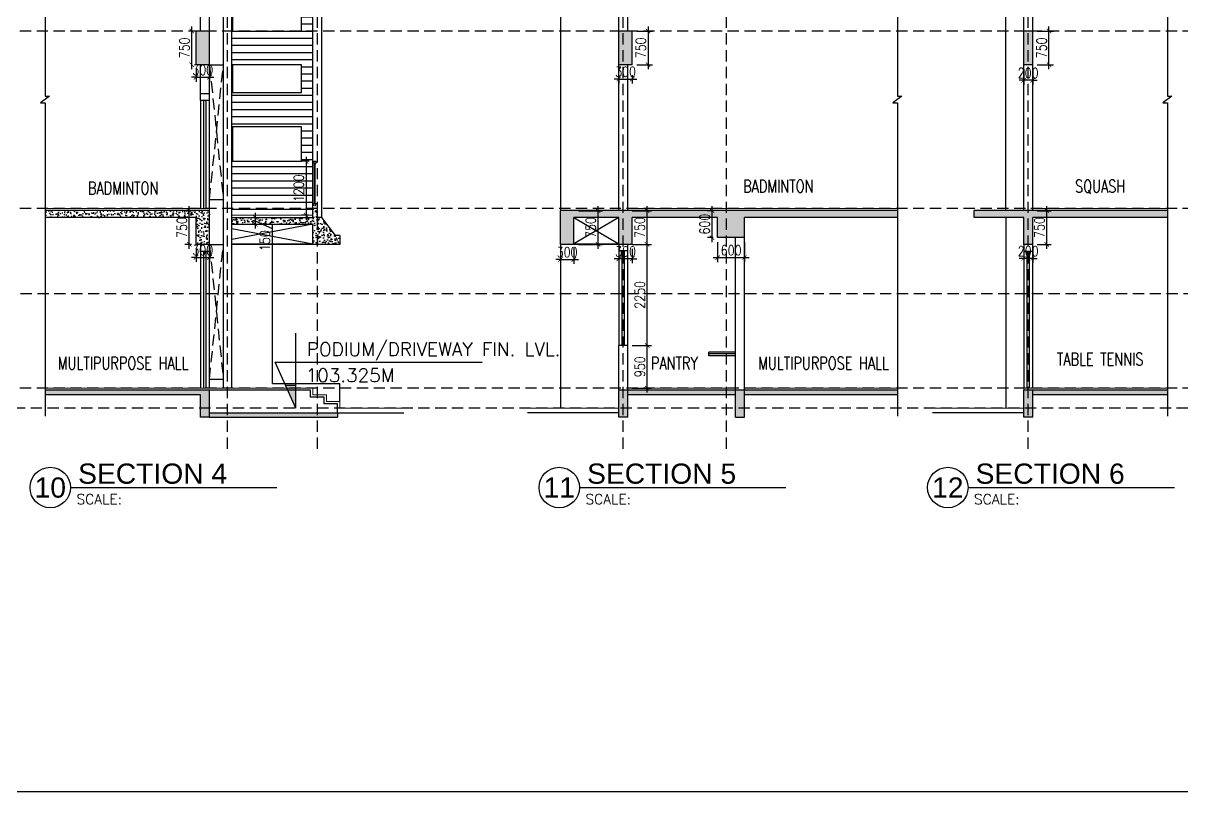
# Model space of a CAD drawing. Extents: x -32840 to 422982, y 280745 to 888746.
# Drawn here: x 38571 to 64353, y 446301 to 463417 of the extents above; entities that cross this region are included whole.
import ezdxf
from ezdxf import colors
from ezdxf.entities.mleader import LeaderData, LeaderLine
from ezdxf.enums import TextEntityAlignment as Align
from ezdxf.math import Vec2, Vec3

# ---------------------------------------------------------------- set-up
doc = ezdxf.new("R2010")
doc.units = 0
doc.header["$LTSCALE"] = 1000
doc.header["$PDMODE"] = 3
doc.linetypes.add('CONTINOUS', pattern=[0])
doc.linetypes.add('HIDDEN', pattern=[0.375, 0.25, -0.125])
doc.layers.get('Defpoints').update_dxf_attribs({"linetype": 'HIDDEN'})
for name, color, linetype in [('a-dim', 3, 'Continuous'), ('A-duct', 1, 'Continuous'), ('A-Elev 01', 7, 'Continuous'), ('A-Elev 02', 6, 'Continuous'), ('A-HAT', 8, 'Continuous'), ('A-LVL', 31, 'HIDDEN'), ('A-Rail', 1, 'Continuous'), ('A-RD', 6, 'Continuous'), ('A-Tag LVl', 2, 'Continuous'), ('A-TXT', 6, 'Continuous'), ('A-WALL', 7, 'CONTINOUS'), ('a-win', 1, 'Continuous'), ('I-False Ceiling', 7, 'Continuous')]:
    doc.layers.add(name, color=color, linetype=linetype)
doc.layers.add('A-FLOR', color=2, linetype='Continuous', lineweight=18)
doc.styles.add('Arial', font='arial.ttf')
doc.styles.add('ROMANS', font='romans.shx', dxfattribs={"width": 0.8})
doc.dimstyles.new('dim-1', dxfattribs={"dimscale": 100, "dimtxt": 2.25, "dimasz": 1, "dimexe": 1, "dimexo": 1, "dimgap": 0.5, "dimtad": 1, "dimdec": 0, "dimzin": 3, "dimdsep": 46, "dimtxsty": 'ROMANS', "dimblk": 'ARCHTICK', "dimcen": 0.0625, "dimdle": 1, "dimclrd": 256, "dimclre": 256, "dimclrt": 6, "dimadec": 0, "dimazin": 0, "dimtfac": 1, "dimtdec": 0, "dimtix": 1, "dimtmove": 1, "dimatfit": 3, "dimfxl": 1, "dimfrac": 2, "dimtolj": 1, "dimtzin": 3, "dimarcsym": 0})

# ---------------------------------------------------------------- blocks, each defined once
blk = doc.blocks.new('TAG-LABEL')
at = {"linetype": 'Continuous'}
blk.add_line((-65.32, 0), (-24.49, 0), dxfattribs=at)
blk.add_circle((-69.32, 0), 4, dxfattribs=at)
at = {"color": 6, "style": 'ROMANS'}
blk.add_text('SCALE:', height=2, dxfattribs=at).set_placement((-64.13, -3.31))
at = {"color": 6}
for tag, p, height, style in [('LABELNAME', (-63.82, 0.75), 4, 'Arial'), ('SCALE', (-52.05, -3.31), 2, 'ROMANS'), ('DES.LINE.01', (-63.94, -6.44), 2, 'ROMANS'), ('DES.LINE.02', (-63.94, -9.56), 2, 'ROMANS')]:
    blk.add_attdef(tag, p, '', height=height, dxfattribs=dict(at, style=style))
at = {"color": 6, "style": 'Arial'}
blk.add_attdef('88', text='', height=4, dxfattribs=at).set_placement((-69.32, 0), align=Align.MIDDLE_CENTER)
blk = doc.blocks.new('RD')
at = {"style": 'ROMANS', "width": 0.75}
for tag, p in [('RT', (10.24, 14.08)), ('SZ', (10.24, 2.74))]:
    blk.add_attdef(tag, text='', height=9, dxfattribs=at).set_placement(p, align=Align.CENTER)
blk = doc.blocks.new('_ArchTick')
at = {"color": 0, "linetype": 'ByBlock', "const_width": 0.15}
blk.add_lwpolyline([(-0.5, -0.5), (0.5, 0.5)], dxfattribs=at)
blk = doc.blocks.new('*D1919')
at = {"layer": 'a-dim', "lineweight": -2, "transparency": 16777216}
for p, q in [((52125, 456242), (52555, 456242)), ((52455, 455192), (52455, 456342)), ((52125, 455292), (52555, 455292))]:
    blk.add_line(p, q, dxfattribs=at)
at = {"layer": 'Defpoints', "color": 0, "transparency": 16777216}
for p in [(52025, 456242), (52455, 456242), (52025, 455292)]:
    blk.add_point(p, dxfattribs=at)
at = {"layer": 'a-dim', "lineweight": -2, "transparency": 16777216, "xscale": 100, "yscale": 100, "zscale": 100}
for p, rotation in [((52455, 456242), 90), ((52455, 455292), 270)]:
    blk.add_blockref('_ArchTick', p, dxfattribs=dict(at, rotation=rotation))
at = {"layer": 'a-dim', "color": 6, "transparency": 16777216, "insert": (52293, 455767), "char_height": 225, "attachment_point": 5, "rotation": 90, "style": 'ROMANS'}
blk.add_mtext('\\A1;950', dxfattribs=at)
blk = doc.blocks.new('*D1920')
at = {"layer": 'a-dim', "lineweight": -2, "transparency": 16777216}
for p, q in [((52125, 458492), (52555, 458492)), ((52455, 456142), (52455, 458592)), ((52125, 456242), (52555, 456242))]:
    blk.add_line(p, q, dxfattribs=at)
at = {"layer": 'Defpoints', "color": 0, "transparency": 16777216}
for p in [(52025, 458492), (52455, 458492), (52025, 456242)]:
    blk.add_point(p, dxfattribs=at)
at = {"layer": 'a-dim', "lineweight": -2, "transparency": 16777216, "xscale": 100, "yscale": 100, "zscale": 100}
for p, rotation in [((52455, 458492), 90), ((52455, 456242), 270)]:
    blk.add_blockref('_ArchTick', p, dxfattribs=dict(at, rotation=rotation))
at = {"layer": 'a-dim', "color": 6, "transparency": 16777216, "insert": (52293, 457367), "char_height": 225, "attachment_point": 5, "rotation": 90, "style": 'ROMANS'}
blk.add_mtext('\\A1;2250', dxfattribs=at)
blk = doc.blocks.new('*D1921')
at = {"layer": 'a-dim', "lineweight": -2, "transparency": 16777216}
for p, q in [((43734, 459192), (43734, 458842)), ((43608, 459092), (43834, 459092)), ((43608, 458942), (43834, 458942)), ((43734, 459017), (44110, 458842)), ((44110, 458842), (44110, 458305))]:
    blk.add_line(p, q, dxfattribs=at)
at = {"layer": 'Defpoints', "color": 0, "transparency": 16777216}
for p in [(43508, 459092), (43508, 458942), (43734, 458942)]:
    blk.add_point(p, dxfattribs=at)
at = {"layer": 'a-dim', "lineweight": -2, "transparency": 16777216, "xscale": 100, "yscale": 100, "zscale": 100}
for p, rotation in [((43734, 459092), 90), ((43734, 458942), 270)]:
    blk.add_blockref('_ArchTick', p, dxfattribs=dict(at, rotation=rotation))
at = {"layer": 'a-dim', "color": 6, "transparency": 16777216, "insert": (43948, 458574), "char_height": 225, "attachment_point": 5, "rotation": 90, "style": 'ROMANS'}
blk.add_mtext('\\A1;150', dxfattribs=at)
blk = doc.blocks.new('*D1922')
at = {"layer": 'a-dim', "lineweight": -2, "transparency": 16777216}
for p, q in [((44936, 460342), (44766, 460342)), ((44866, 460442), (44866, 459042)), ((44917, 459142), (44766, 459142))]:
    blk.add_line(p, q, dxfattribs=at)
at = {"layer": 'Defpoints', "color": 0, "transparency": 16777216}
for p in [(45036, 460342), (44866, 459142), (45017, 459142)]:
    blk.add_point(p, dxfattribs=at)
at = {"layer": 'a-dim', "lineweight": -2, "transparency": 16777216, "xscale": 100, "yscale": 100, "zscale": 100}
for p, rotation in [((44866, 460342), 90), ((44866, 459142), 270)]:
    blk.add_blockref('_ArchTick', p, dxfattribs=dict(at, rotation=rotation))
at = {"layer": 'a-dim', "color": 6, "transparency": 16777216, "insert": (44703, 459742), "char_height": 225, "attachment_point": 5, "rotation": 90, "style": 'ROMANS'}
blk.add_mtext('\\A1;1200', dxfattribs=at)
blk = doc.blocks.new('TAG-LVL-SEC')
blk.add_hatch(color=256).paths.add_polyline_path([(0, 3.42), (-1.53, 3.42), (0, 0)])
for p, q in [((0, 0), (0, 11.17)), ((0, 0), (-3.06, 6.83)), ((-3.06, 6.83), (27.63, 6.83)), ((-1.53, 3.42), (0, 3.42))]:
    blk.add_line(p, q)
at = {"color": 6, "style": 'ROMANS'}
for tag, p in [('LEVEL', (1.61, 7.76)), ('LEVELTAG', (1.44, 3.9))]:
    blk.add_attdef(tag, p, '', height=2, dxfattribs=at)
blk = doc.blocks.new('*D1828')
at = {"layer": 'a-dim', "lineweight": -2, "transparency": 16777216}
for p, q in [((42417, 458200), (42317, 458200)), ((42417, 458392), (42417, 458100)), ((42417, 458200), (42717, 458200)), ((42717, 458392), (42717, 458100)), ((42717, 458200), (42817, 458200))]:
    blk.add_line(p, q, dxfattribs=at)
at = {"layer": 'Defpoints', "color": 0, "transparency": 16777216}
for p in [(42417, 458492), (42717, 458492), (42717, 458200)]:
    blk.add_point(p, dxfattribs=at)
at = {"layer": 'a-dim', "lineweight": -2, "transparency": 16777216, "xscale": 100, "yscale": 100, "zscale": 100}
blk.add_blockref('_ArchTick', (42417, 458200), dxfattribs=at)
at = {"layer": 'a-dim', "lineweight": -2, "transparency": 16777216, "xscale": 100, "yscale": 100, "zscale": 100, "rotation": 180}
blk.add_blockref('_ArchTick', (42717, 458200), dxfattribs=at)
at = {"layer": 'a-dim', "color": 6, "transparency": 16777216, "insert": (42567, 458362), "char_height": 225, "attachment_point": 5, "style": 'ROMANS'}
blk.add_mtext('\\A1;300', dxfattribs=at)
blk = doc.blocks.new('*D1829')
at = {"layer": 'a-dim', "lineweight": -2, "transparency": 16777216}
for p, q in [((42417, 459242), (42167, 459242)), ((42267, 458392), (42267, 459342)), ((42317, 458492), (42167, 458492))]:
    blk.add_line(p, q, dxfattribs=at)
at = {"layer": 'Defpoints', "color": 0, "transparency": 16777216}
for p in [(42267, 459242), (42517, 459242), (42417, 458492)]:
    blk.add_point(p, dxfattribs=at)
at = {"layer": 'a-dim', "lineweight": -2, "transparency": 16777216, "xscale": 100, "yscale": 100, "zscale": 100}
for p, rotation in [((42267, 459242), 90), ((42267, 458492), 270)]:
    blk.add_blockref('_ArchTick', p, dxfattribs=dict(at, rotation=rotation))
at = {"layer": 'a-dim', "color": 6, "transparency": 16777216, "insert": (42104, 458867), "char_height": 225, "attachment_point": 5, "rotation": 90, "style": 'ROMANS'}
blk.add_mtext('\\A1;750', dxfattribs=at)
blk = doc.blocks.new('*D1832')
at = {"layer": 'a-dim', "lineweight": -2, "transparency": 16777216}
for p, q in [((42323, 462392), (42323, 463342)), ((42417, 463242), (42423, 463242)), ((42417, 462492), (42423, 462492))]:
    blk.add_line(p, q, dxfattribs=at)
at = {"layer": 'Defpoints', "color": 0, "transparency": 16777216}
for p in [(42317, 463242), (42323, 463242), (42317, 462492)]:
    blk.add_point(p, dxfattribs=at)
at = {"layer": 'a-dim', "lineweight": -2, "transparency": 16777216, "xscale": 100, "yscale": 100, "zscale": 100}
for p, rotation in [((42323, 463242), 90), ((42323, 462492), 270)]:
    blk.add_blockref('_ArchTick', p, dxfattribs=dict(at, rotation=rotation))
at = {"layer": 'a-dim', "color": 6, "transparency": 16777216, "insert": (42161, 462867), "char_height": 225, "attachment_point": 5, "rotation": 90, "style": 'ROMANS'}
blk.add_mtext('\\A1;750', dxfattribs=at)
blk = doc.blocks.new('*D1833')
at = {"layer": 'a-dim', "lineweight": -2, "transparency": 16777216}
for p, q in [((42417, 462392), (42417, 462112)), ((42717, 462392), (42717, 462112)), ((42417, 462212), (42317, 462212)), ((42417, 462212), (42717, 462212)), ((42717, 462212), (42817, 462212))]:
    blk.add_line(p, q, dxfattribs=at)
at = {"layer": 'Defpoints', "color": 0, "transparency": 16777216}
for p in [(42417, 462492), (42717, 462492), (42717, 462212)]:
    blk.add_point(p, dxfattribs=at)
at = {"layer": 'a-dim', "lineweight": -2, "transparency": 16777216, "xscale": 100, "yscale": 100, "zscale": 100}
blk.add_blockref('_ArchTick', (42417, 462212), dxfattribs=at)
at = {"layer": 'a-dim', "lineweight": -2, "transparency": 16777216, "xscale": 100, "yscale": 100, "zscale": 100, "rotation": 180}
blk.add_blockref('_ArchTick', (42717, 462212), dxfattribs=at)
at = {"layer": 'a-dim', "color": 6, "transparency": 16777216, "insert": (42567, 462375), "char_height": 225, "attachment_point": 5, "style": 'ROMANS'}
blk.add_mtext('\\A1;300', dxfattribs=at)
blk = doc.blocks.new('*D1836')
at = {"layer": 'a-dim', "lineweight": -2, "transparency": 16777216}
for p, q in [((52125, 459242), (52555, 459242)), ((52455, 458392), (52455, 459342)), ((52225, 458492), (52555, 458492))]:
    blk.add_line(p, q, dxfattribs=at)
at = {"layer": 'Defpoints', "color": 0, "transparency": 16777216}
for p in [(52025, 459242), (52455, 459242), (52125, 458492)]:
    blk.add_point(p, dxfattribs=at)
at = {"layer": 'a-dim', "lineweight": -2, "transparency": 16777216, "xscale": 100, "yscale": 100, "zscale": 100}
for p, rotation in [((52455, 459242), 90), ((52455, 458492), 270)]:
    blk.add_blockref('_ArchTick', p, dxfattribs=dict(at, rotation=rotation))
at = {"layer": 'a-dim', "color": 6, "transparency": 16777216, "insert": (52293, 458867), "char_height": 225, "attachment_point": 5, "rotation": 90, "style": 'ROMANS'}
blk.add_mtext('\\A1;750', dxfattribs=at)
blk = doc.blocks.new('*D1837')
at = {"layer": 'a-dim', "lineweight": -2, "transparency": 16777216}
for p, q in [((50525, 458155), (50425, 458155)), ((50525, 458392), (50525, 458055)), ((50525, 458155), (50825, 458155)), ((50825, 458404), (50825, 458055)), ((50825, 458155), (50925, 458155))]:
    blk.add_line(p, q, dxfattribs=at)
at = {"layer": 'Defpoints', "color": 0, "transparency": 16777216}
for p in [(50525, 458492), (50825, 458504), (50825, 458155)]:
    blk.add_point(p, dxfattribs=at)
at = {"layer": 'a-dim', "lineweight": -2, "transparency": 16777216, "xscale": 100, "yscale": 100, "zscale": 100}
blk.add_blockref('_ArchTick', (50525, 458155), dxfattribs=at)
at = {"layer": 'a-dim', "lineweight": -2, "transparency": 16777216, "xscale": 100, "yscale": 100, "zscale": 100, "rotation": 180}
blk.add_blockref('_ArchTick', (50825, 458155), dxfattribs=at)
at = {"layer": 'a-dim', "color": 6, "transparency": 16777216, "insert": (50675, 458317), "char_height": 225, "attachment_point": 5, "style": 'ROMANS'}
blk.add_mtext('\\A1;300', dxfattribs=at)
blk = doc.blocks.new('*D1838')
at = {"layer": 'a-dim', "lineweight": -2, "transparency": 16777216}
for p, q in [((50925, 459242), (51463, 459242)), ((51363, 458392), (51363, 459342)), ((50925, 458492), (51463, 458492))]:
    blk.add_line(p, q, dxfattribs=at)
at = {"layer": 'Defpoints', "color": 0, "transparency": 16777216}
for p in [(50825, 459242), (51363, 459242), (50825, 458492)]:
    blk.add_point(p, dxfattribs=at)
at = {"layer": 'a-dim', "lineweight": -2, "transparency": 16777216, "xscale": 100, "yscale": 100, "zscale": 100}
for p, rotation in [((51363, 459242), 90), ((51363, 458492), 270)]:
    blk.add_blockref('_ArchTick', p, dxfattribs=dict(at, rotation=rotation))
at = {"layer": 'a-dim', "color": 6, "transparency": 16777216, "insert": (51201, 458867), "char_height": 225, "attachment_point": 5, "rotation": 90, "style": 'ROMANS'}
blk.add_mtext('\\A1;750', dxfattribs=at)
blk = doc.blocks.new('*D1839')
at = {"layer": 'a-dim', "lineweight": -2, "transparency": 16777216}
for p, q in [((51825, 458171), (51725, 458171)), ((51825, 458392), (51825, 458071)), ((52125, 458171), (51825, 458171)), ((52125, 458392), (52125, 458071)), ((52125, 458171), (52225, 458171))]:
    blk.add_line(p, q, dxfattribs=at)
at = {"layer": 'Defpoints', "color": 0, "transparency": 16777216}
for p in [(51825, 458492), (52125, 458492), (51825, 458171)]:
    blk.add_point(p, dxfattribs=at)
at = {"layer": 'a-dim', "lineweight": -2, "transparency": 16777216, "xscale": 100, "yscale": 100, "zscale": 100}
blk.add_blockref('_ArchTick', (51825, 458171), dxfattribs=at)
at = {"layer": 'a-dim', "lineweight": -2, "transparency": 16777216, "xscale": 100, "yscale": 100, "zscale": 100, "rotation": 180}
blk.add_blockref('_ArchTick', (52125, 458171), dxfattribs=at)
at = {"layer": 'a-dim', "color": 6, "transparency": 16777216, "insert": (51975, 458334), "char_height": 225, "attachment_point": 5, "style": 'ROMANS'}
blk.add_mtext('\\A1;300', dxfattribs=at)
blk = doc.blocks.new('*D1840')
at = {"layer": 'a-dim', "lineweight": -2, "transparency": 16777216}
for p, q in [((54025, 458542), (54025, 458098)), ((54625, 458542), (54625, 458098)), ((53925, 458198), (54725, 458198))]:
    blk.add_line(p, q, dxfattribs=at)
at = {"layer": 'Defpoints', "color": 0, "transparency": 16777216}
for p in [(54025, 458642), (54625, 458642), (54625, 458198)]:
    blk.add_point(p, dxfattribs=at)
at = {"layer": 'a-dim', "lineweight": -2, "transparency": 16777216, "xscale": 100, "yscale": 100, "zscale": 100, "rotation": 180}
blk.add_blockref('_ArchTick', (54025, 458198), dxfattribs=at)
at = {"layer": 'a-dim', "lineweight": -2, "transparency": 16777216, "xscale": 100, "yscale": 100, "zscale": 100}
blk.add_blockref('_ArchTick', (54625, 458198), dxfattribs=at)
at = {"layer": 'a-dim', "color": 6, "transparency": 16777216, "insert": (54325, 458360), "char_height": 225, "attachment_point": 5, "style": 'ROMANS'}
blk.add_mtext('\\A1;600', dxfattribs=at)
blk = doc.blocks.new('*D1841')
at = {"layer": 'a-dim', "lineweight": -2, "transparency": 16777216}
for p, q in [((53925, 459242), (53800, 459242)), ((53900, 458542), (53900, 459342)), ((53925, 458642), (53800, 458642))]:
    blk.add_line(p, q, dxfattribs=at)
at = {"layer": 'Defpoints', "color": 0, "transparency": 16777216}
for p in [(53900, 459242), (54025, 459242), (54025, 458642)]:
    blk.add_point(p, dxfattribs=at)
at = {"layer": 'a-dim', "lineweight": -2, "transparency": 16777216, "xscale": 100, "yscale": 100, "zscale": 100}
for p, rotation in [((53900, 459242), 90), ((53900, 458642), 270)]:
    blk.add_blockref('_ArchTick', p, dxfattribs=dict(at, rotation=rotation))
at = {"layer": 'a-dim', "color": 6, "transparency": 16777216, "insert": (53737, 458942), "char_height": 225, "attachment_point": 5, "rotation": 90, "style": 'ROMANS'}
blk.add_mtext('\\A1;600', dxfattribs=at)
blk = doc.blocks.new('*D1842')
at = {"layer": 'a-dim', "lineweight": -2, "transparency": 16777216}
for p, q in [((51825, 462173), (51725, 462173)), ((51825, 462260), (51825, 462073)), ((51825, 462173), (52125, 462173)), ((52125, 462260), (52125, 462073)), ((52125, 462173), (52225, 462173))]:
    blk.add_line(p, q, dxfattribs=at)
at = {"layer": 'Defpoints', "color": 0, "transparency": 16777216}
for p in [(51825, 462360), (52125, 462360), (52125, 462173)]:
    blk.add_point(p, dxfattribs=at)
at = {"layer": 'a-dim', "lineweight": -2, "transparency": 16777216, "xscale": 100, "yscale": 100, "zscale": 100}
blk.add_blockref('_ArchTick', (51825, 462173), dxfattribs=at)
at = {"layer": 'a-dim', "lineweight": -2, "transparency": 16777216, "xscale": 100, "yscale": 100, "zscale": 100, "rotation": 180}
blk.add_blockref('_ArchTick', (52125, 462173), dxfattribs=at)
at = {"layer": 'a-dim', "color": 6, "transparency": 16777216, "insert": (51975, 462335), "char_height": 225, "attachment_point": 5, "style": 'ROMANS'}
blk.add_mtext('\\A1;300', dxfattribs=at)
blk = doc.blocks.new('*D1843')
at = {"layer": 'a-dim', "lineweight": -2, "transparency": 16777216}
for p, q in [((52477, 463342), (52477, 462392)), ((52225, 463242), (52577, 463242)), ((52225, 462492), (52577, 462492))]:
    blk.add_line(p, q, dxfattribs=at)
at = {"layer": 'Defpoints', "color": 0, "transparency": 16777216}
for p in [(52125, 463242), (52125, 462492), (52477, 462492)]:
    blk.add_point(p, dxfattribs=at)
at = {"layer": 'a-dim', "lineweight": -2, "transparency": 16777216, "xscale": 100, "yscale": 100, "zscale": 100}
for p, rotation in [((52477, 463242), 90), ((52477, 462492), 270)]:
    blk.add_blockref('_ArchTick', p, dxfattribs=dict(at, rotation=rotation))
at = {"layer": 'a-dim', "color": 6, "transparency": 16777216, "insert": (52314, 462867), "char_height": 225, "attachment_point": 5, "rotation": 90, "style": 'ROMANS'}
blk.add_mtext('\\A1;750', dxfattribs=at)
blk = doc.blocks.new('*D1851')
at = {"layer": 'a-dim', "lineweight": -2, "transparency": 16777216}
for p, q in [((60835, 458178), (60735, 458178)), ((60835, 458392), (60835, 458078)), ((61035, 458178), (60835, 458178)), ((61035, 458392), (61035, 458078)), ((61035, 458178), (61135, 458178))]:
    blk.add_line(p, q, dxfattribs=at)
at = {"layer": 'Defpoints', "color": 0, "transparency": 16777216}
for p in [(60835, 458492), (61035, 458492), (60835, 458178)]:
    blk.add_point(p, dxfattribs=at)
at = {"layer": 'a-dim', "lineweight": -2, "transparency": 16777216, "xscale": 100, "yscale": 100, "zscale": 100}
blk.add_blockref('_ArchTick', (60835, 458178), dxfattribs=at)
at = {"layer": 'a-dim', "lineweight": -2, "transparency": 16777216, "xscale": 100, "yscale": 100, "zscale": 100, "rotation": 180}
blk.add_blockref('_ArchTick', (61035, 458178), dxfattribs=at)
at = {"layer": 'a-dim', "color": 6, "transparency": 16777216, "insert": (60935, 458341), "char_height": 225, "attachment_point": 5, "style": 'ROMANS'}
blk.add_mtext('\\A1;200', dxfattribs=at)
blk = doc.blocks.new('*D1852')
at = {"layer": 'a-dim', "lineweight": -2, "transparency": 16777216}
for p, q in [((61135, 459242), (61449, 459242)), ((61349, 458392), (61349, 459342)), ((61135, 458492), (61449, 458492))]:
    blk.add_line(p, q, dxfattribs=at)
at = {"layer": 'Defpoints', "color": 0, "transparency": 16777216}
for p in [(61035, 459242), (61349, 459242), (61035, 458492)]:
    blk.add_point(p, dxfattribs=at)
at = {"layer": 'a-dim', "lineweight": -2, "transparency": 16777216, "xscale": 100, "yscale": 100, "zscale": 100}
for p, rotation in [((61349, 459242), 90), ((61349, 458492), 270)]:
    blk.add_blockref('_ArchTick', p, dxfattribs=dict(at, rotation=rotation))
at = {"layer": 'a-dim', "color": 6, "transparency": 16777216, "insert": (61187, 458867), "char_height": 225, "attachment_point": 5, "rotation": 90, "style": 'ROMANS'}
blk.add_mtext('\\A1;750', dxfattribs=at)
blk = doc.blocks.new('*D1853')
at = {"layer": 'a-dim', "lineweight": -2, "transparency": 16777216}
for p, q in [((60835, 462392), (60835, 462045)), ((61035, 462392), (61035, 462045)), ((60835, 462145), (60735, 462145)), ((61035, 462145), (60835, 462145)), ((61035, 462145), (61135, 462145))]:
    blk.add_line(p, q, dxfattribs=at)
at = {"layer": 'Defpoints', "color": 0, "transparency": 16777216}
for p in [(60835, 462492), (61035, 462492), (60835, 462145)]:
    blk.add_point(p, dxfattribs=at)
at = {"layer": 'a-dim', "lineweight": -2, "transparency": 16777216, "xscale": 100, "yscale": 100, "zscale": 100}
blk.add_blockref('_ArchTick', (60835, 462145), dxfattribs=at)
at = {"layer": 'a-dim', "lineweight": -2, "transparency": 16777216, "xscale": 100, "yscale": 100, "zscale": 100, "rotation": 180}
blk.add_blockref('_ArchTick', (61035, 462145), dxfattribs=at)
at = {"layer": 'a-dim', "color": 6, "transparency": 16777216, "insert": (60935, 462307), "char_height": 225, "attachment_point": 5, "style": 'ROMANS'}
blk.add_mtext('\\A1;200', dxfattribs=at)
blk = doc.blocks.new('*D1854')
at = {"layer": 'a-dim', "lineweight": -2, "transparency": 16777216}
for p, q in [((61397, 462392), (61397, 463342)), ((61135, 463242), (61497, 463242)), ((61135, 462492), (61497, 462492))]:
    blk.add_line(p, q, dxfattribs=at)
at = {"layer": 'Defpoints', "color": 0, "transparency": 16777216}
for p in [(61035, 463242), (61397, 463242), (61035, 462492)]:
    blk.add_point(p, dxfattribs=at)
at = {"layer": 'a-dim', "lineweight": -2, "transparency": 16777216, "xscale": 100, "yscale": 100, "zscale": 100}
for p, rotation in [((61397, 463242), 90), ((61397, 462492), 270)]:
    blk.add_blockref('_ArchTick', p, dxfattribs=dict(at, rotation=rotation))
at = {"layer": 'a-dim', "color": 6, "transparency": 16777216, "insert": (61235, 462867), "char_height": 225, "attachment_point": 5, "rotation": 90, "style": 'ROMANS'}
blk.add_mtext('\\A1;750', dxfattribs=at)

msp = doc.modelspace()

# ---------------------------------------------------------------- hatches: boundary and pattern name
at = {"layer": 'A-HAT'}
h = msp.add_hatch(dxfattribs=at)
h.set_pattern_fill('ANSI31', color=256, scale=50, angle=135)
h.set_pattern_definition([(180, (-349478.07, 1214129.2), (-1e-14, -158.75), [])])
h.paths.add_polyline_path([(43225.5, 466642.2), (43221.5, 466030.2), (45013.5, 466030.2), (45017.5, 466642.2)])
h.paths.add_polyline_path([(43225.5, 464008.9), (43225.5, 463242.2), (44767.5, 463242.2), (44767.5, 464008.9)], flags=17)
h.paths.add_polyline_path([(43225.5, 461108.9), (43225.5, 460342.2), (44767.5, 460342.2), (44767.5, 461108.9)], flags=17)
h.paths.add_polyline_path([(43225.5, 462492.2), (43225.5, 461875.6), (44767.5, 461875.6), (44767.5, 462492.2)])
h.paths.add_polyline_path([(43225.5, 465525.6), (44767.5, 465525.6), (44767.5, 464758.9), (43225.5, 464758.9), (43225.5, 459142.2), (45017.5, 459142.2), (45017.5, 466792.2), (43225.5, 466792.2)])
at = {"layer": 'I-False Ceiling'}
h = msp.add_hatch(dxfattribs=at)
h.set_pattern_fill('ANGLE', color=8)
h.set_pattern_definition([(0, (0, 0), (0, 6.985), [5.08, -1.905]), (90, (0, 0), (-6.985, 4e-16), [5.08, -1.905])])
h.paths.add_polyline_path([(42307.7, 466129.6), (42307.7, 466704.9), (41970.2, 466704.9), (41970.2, 466129.6)], flags=9)
h.paths.add_polyline_path([(40440.9, 466208.8), (40440.9, 466775.6), (40103.4, 466775.6), (40103.4, 466208.8)], flags=9)
h.paths.add_polyline_path([(39895.2, 459535.4), (41695.2, 459535.4), (41695.2, 459955.4), (39895.2, 459955.4)], flags=9)
h.paths.add_polyline_path([(44116.4, 458298.8), (44116.4, 458848.5), (43778.9, 458848.5), (43778.9, 458298.8)], flags=9)
h.paths.add_polyline_path([(44871.9, 459381.7), (44871.9, 460102.8), (44534.4, 460102.8), (44534.4, 459381.7)], flags=9)
h.paths.add_polyline_path([(30236.1, 459531.7), (30236.1, 460252.8), (29898.6, 460252.8), (29898.6, 459531.7)], flags=9)
h.paths.add_polyline_path([(27814.1, 463772.2), (29514.1, 463772.2), (29514.1, 464192.2), (27814.1, 464192.2)], flags=9)
h.paths.add_polyline_path([(32496.8, 464643.8), (32496.8, 465390.6), (32159.3, 465390.6), (32159.3, 464643.8)], flags=9)
h.paths.add_polyline_path([(45644.6, 463913.3), (49028.4, 463913.3), (49028.4, 464946.7), (45644.6, 464946.7)], flags=9)
h.paths.add_polyline_path([(28398.1, 467301.6), (31005.3, 467301.6), (31005.3, 467751.6), (28398.1, 467751.6)], flags=9)
h.paths.add_polyline_path([(28354.5, 467881.6), (34833.1, 467881.6), (34833.1, 468331.6), (28354.5, 468331.6)], flags=9)
h.paths.add_polyline_path([(42272.8, 458579.6), (42272.8, 459154.9), (41935.3, 459154.9), (41935.3, 458579.6)], flags=9)
h.paths.add_polyline_path([(42279.8, 465703.1), (42855.1, 465703.1), (42855.1, 466040.6), (42279.8, 466040.6)], flags=9)
h.paths.add_polyline_path([(42329.7, 462579.6), (42329.7, 463154.9), (41992.2, 463154.9), (41992.2, 462579.6)], flags=9)
h.paths.add_polyline_path([(42279.8, 462206.2), (42855.1, 462206.2), (42855.1, 462543.7), (42279.8, 462543.7)], flags=9)
h.paths.add_polyline_path([(39534.1, 465894.9), (40100.9, 465894.9), (40100.9, 466232.4), (39534.1, 466232.4)], flags=9)
h.paths.add_polyline_path([(30451.9, 458579.6), (30451.9, 459154.9), (30114.4, 459154.9), (30114.4, 458579.6)], flags=9)
h.paths.add_polyline_path([(32268.4, 462598.9), (32843.7, 462598.9), (32843.7, 462936.4), (32268.4, 462936.4)], flags=9)
h.paths.add_polyline_path([(33455.2, 459801.6), (36062.3, 459801.6), (36062.3, 460251.6), (33455.2, 460251.6)], flags=9)
h.paths.add_polyline_path([(33495, 460381.6), (38245, 460381.6), (38245, 460831.6), (33495, 460831.6)], flags=9)
h.paths.add_polyline_path([(33457.2, 463751.6), (36064.4, 463751.6), (36064.4, 464201.6), (33457.2, 464201.6)], flags=9)
h.paths.add_polyline_path([(33412.5, 464331.6), (37862.5, 464331.6), (37862.5, 464781.6), (33412.5, 464781.6)], flags=9)
h = msp.add_hatch(dxfattribs=at)
h.set_pattern_fill('AR-CONC', color=8)
h.paths.add_polyline_path([(54624.8, 466642.2), (57749.8, 466642.2), (57749.8, 466192.2), (58024.7, 466192.2), (58024.7, 466792.2), (51824.8, 466792.2), (51824.8, 466042.2), (52124.8, 466042.2), (52124.8, 466642.2), (54024.8, 466642.2), (54024.8, 466192.2), (54624.8, 466192.2)])
h.paths.add_polyline_path([(52024.8, 467092.2), (51824.8, 467092.2), (51824.8, 466792.2), (52024.8, 466792.2)])
h.paths.add_polyline_path([(50824.8, 466642.2), (51824.8, 466642.2), (51824.8, 466792.2), (50524.8, 466792.2), (50524.8, 466042.2), (50824.8, 466042.2)])
h.paths.add_polyline_path([(52124.8, 463242.2), (51824.8, 463242.2), (51824.8, 462492.2), (52124.8, 462492.2)])
h.paths.add_polyline_path([(58024.7, 459242.2), (50524.8, 459242.2), (50524.8, 458492.2), (50824.8, 458492.2), (50824.8, 459092.2), (51824.8, 459092.2), (51824.8, 458492.2), (52124.8, 458492.2), (52124.8, 459092.2), (54024.8, 459092.2), (54024.8, 458642.2), (54624.8, 458642.2), (54624.8, 459092.2), (58024.7, 459092.2)])
h.paths.add_polyline_path([(52483.2, 466129.6), (52483.2, 466704.9), (52145.7, 466704.9), (52145.7, 466129.6)], flags=25)
h.paths.add_polyline_path([(53905.8, 466208.8), (53905.8, 466775.6), (53568.3, 466775.6), (53568.3, 466208.8)], flags=25)
h.paths.add_polyline_path([(57624.5, 466208.8), (57624.5, 466775.6), (57287, 466775.6), (57287, 466208.8)], flags=25)
h.paths.add_polyline_path([(51345.3, 466129.6), (51345.3, 466704.9), (51007.8, 466704.9), (51007.8, 466129.6)], flags=25)
h.paths.add_polyline_path([(52461.4, 458579.6), (52461.4, 459154.9), (52123.9, 459154.9), (52123.9, 458579.6)], flags=25)
h.paths.add_polyline_path([(51369.3, 458579.6), (51369.3, 459154.9), (51031.8, 459154.9), (51031.8, 458579.6)], flags=25)
h.paths.add_polyline_path([(53905.8, 458658.8), (53905.8, 459225.6), (53568.3, 459225.6), (53568.3, 458658.8)], flags=25)
h = msp.add_hatch(dxfattribs=at)
h.set_pattern_fill('AR-CONC', color=8)
h.paths.add_polyline_path([(61035.3, 466642.2), (64035.3, 466642.2), (64035.3, 466792.2), (59735.3, 466792.2), (59735.3, 466692.2), (59785.3, 466692.2), (59785.3, 466592.2), (59735.3, 466592.2), (59735.3, 466492.2), (60835.3, 466492.2), (60835.3, 466042.2), (61035.3, 466042.2)])
h.paths.add_polyline_path([(61035.3, 467092.2), (60835.3, 467092.2), (60835.3, 466792.2), (61035.3, 466792.2)])
h.paths.add_polyline_path([(61035.3, 463242.2), (60835.3, 463242.2), (60835.3, 462492.2), (61035.3, 462492.2)])
h.paths.add_polyline_path([(64035.3, 459242.2), (59735.3, 459242.2), (59735.3, 459092.2), (60835.3, 459092.2), (60835.3, 458492.2), (61035.3, 458492.2), (61035.3, 459092.2), (64035.3, 459092.2)])
h.paths.add_polyline_path([(61035.3, 455242.2), (60835.3, 455242.2), (60835.3, 454842.2), (61035.3, 454842.2)])
h.paths.add_polyline_path([(64035.3, 455242.2), (61035.3, 455242.2), (61035.3, 455142.2), (64035.3, 455142.2)])
h.paths.add_polyline_path([(61035.3, 454842.2), (60835.3, 454842.2), (60835.3, 454642.2), (61035.3, 454642.2)])
h.paths.add_polyline_path([(61355.4, 458579.6), (61355.4, 459154.9), (61017.9, 459154.9), (61017.9, 458579.6)], flags=25)
h = msp.add_hatch(dxfattribs=at)
h.set_pattern_fill('AR-CONC', color=8)
h.paths.add_polyline_path([(43217.5, 466792.2), (39059.2, 466792.2), (39059.2, 466642.2), (39517.5, 466642.2), (39517.5, 466192.2), (40117.5, 466192.2), (40117.5, 466642.2), (42417.5, 466642.2), (42417.5, 466042.2), (42717.5, 466042.2), (42717.5, 466642.2), (43217.5, 466642.2)])
h.paths.add_polyline_path([(42717.5, 463242.2), (42417.5, 463242.2), (42417.5, 462492.2), (42717.5, 462492.2)])
h.paths.add_polyline_path([(42717.5, 455242.2), (39059.2, 455242.2), (39059.2, 455142.2), (42517.5, 455142.2), (42517.5, 454842.2), (42717.5, 454842.2)])
h.paths.add_polyline_path([(42717.5, 454842.2), (42517.5, 454842.2), (42517.5, 454642.2), (42717.5, 454642.2)])
h.paths.add_polyline_path([(45567.5, 454742.2), (42717.5, 454742.2), (42717.5, 454642.2), (45567.5, 454642.2)])
h = msp.add_hatch(dxfattribs=at)
h.set_pattern_fill('AR-CONC', color=8)
h.paths.add_polyline_path([(42717.5, 459242.2), (39059.2, 459242.2), (39059.2, 459092.2), (42717.5, 459092.2)])
h.paths.add_polyline_path([(42272.8, 458579.6), (42272.8, 459154.9), (41935.3, 459154.9), (41935.3, 458579.6)], flags=9)
h = msp.add_hatch(dxfattribs=at)
h.set_pattern_fill('AR-CONC', color=8)
h.paths.add_polyline_path([(45217.5, 459092.2), (45117.5, 459092.2), (45117.5, 459292.2), (45017.5, 459292.2), (45017.5, 459092.2), (43217.5, 459092.2), (43217.5, 458942.2), (45017.5, 458942.2), (45017.5, 458492.2), (45617.5, 458492.2), (45617.5, 458692.2), (45517.5, 458692.2)])
h = msp.add_hatch(dxfattribs=at)
h.set_pattern_fill('AR-CONC', color=8)
h.paths.add_polyline_path([(45117.5, 459392.2), (45017.5, 459392.2), (45017.5, 459292.2), (45117.5, 459292.2)])
h = msp.add_hatch(dxfattribs=at)
h.set_pattern_fill('AR-CONC', color=8)
h.paths.add_polyline_path([(42717.5, 459092.2), (42417.5, 459092.2), (42417.5, 458492.2), (42717.5, 458492.2)])
h = msp.add_hatch(dxfattribs=at)
h.set_pattern_fill('AR-CONC', color=8)
h.paths.add_polyline_path([(52024.8, 455242.2), (51824.8, 455242.2), (51824.8, 454842.2), (52024.8, 454842.2)])
h.paths.add_polyline_path([(52024.8, 454842.2), (51824.8, 454842.2), (51824.8, 454642.2), (52024.8, 454642.2)])
h.paths.add_polyline_path([(54424.8, 455242.2), (52024.8, 455242.2), (52024.8, 455142.2), (54424.8, 455142.2)])
h.paths.add_polyline_path([(54624.8, 455242.2), (54424.8, 455242.2), (54424.8, 454842.2), (54624.8, 454842.2)])
h.paths.add_polyline_path([(54624.8, 454842.2), (54424.8, 454842.2), (54424.8, 454642.2), (54624.8, 454642.2)])
h.paths.add_polyline_path([(58024.7, 455242.2), (54624.8, 455242.2), (54624.8, 455142.2), (58024.7, 455142.2)])

# ---------------------------------------------------------------- linework, layer by layer
msp.add_lwpolyline([(-32840.5, 474297.9), (120491.4, 474297.9), (120491.4, 446301.2), (-32840.5, 446301.2)], close=True)
at = {"layer": 'A-duct'}
for p, q in [((45017.5, 458942.2), (43217.5, 458599.4)), ((51824.8, 459092.2), (50824.8, 458504.2)), ((50824.8, 459092.2), (51824.8, 458504.2)), ((43217.5, 458847), (45017.5, 458504.2))]:
    msp.add_line(p, q, dxfattribs=at)
at = {"layer": 'A-Elev 01', "color": 8, "linetype": 'HIDDEN'}
for points in [[(42717.5, 459492.2), (43025.8, 462492.2)], [(42717.5, 462487.5), (43025.8, 459492.2)], [(42717.5, 455492.2), (43025.8, 458492.2)], [(42717.5, 458474.7), (43025.8, 455492.2)]]:
    msp.add_lwpolyline(points, dxfattribs=at)
at = {"layer": 'A-Elev 02'}
for p, q in [((43217.5, 455292.2), (43217.5, 466792.2)), ((43025.8, 455292.2), (43025.8, 466642.2)), ((60435.3, 459242.2), (60435.3, 466492.2)), ((45017.5, 459392.2), (45017.5, 466030.2)), ((45217.5, 459092.2), (45217.5, 466030.2)), ((50524.8, 466042.2), (50524.8, 459242.2)), ((44117.5, 455392.2), (44117.5, 458942.2)), ((60435.3, 459092.2), (60435.3, 454842.2)), ((50524.8, 458492.2), (50524.8, 454842.2)), ((44117.5, 455392.2), (45617.5, 455392.2)), ((45617.5, 454992.2), (45617.5, 455392.2))]:
    msp.add_line(p, q, dxfattribs=at)
for points in [[(43225.5, 464008.9), (43225.5, 463242.2), (44767.5, 463242.2), (44767.5, 464008.9)], [(43225.5, 462492.2), (43225.5, 461875.6), (44767.5, 461875.6), (44767.5, 462492.2)]]:
    msp.add_lwpolyline(points, close=True, dxfattribs=at)
for points in [[(42717.5, 462492.2), (43025.8, 462492.2)], [(43225.5, 461108.9), (43225.5, 460342.2), (44767.5, 460342.2), (44767.5, 461108.9), (43225.5, 461108.9)], [(42717.5, 459492.2), (43025.8, 459492.2)], [(42717.5, 458492.2), (43025.8, 458492.2)], [(42717.5, 455492.2), (43025.8, 455492.2)]]:
    msp.add_lwpolyline(points, dxfattribs=at)
at = {"layer": 'A-FLOR'}
for p, q in [((42717.5, 459292.2), (39059.2, 459292.2)), ((42717.5, 459292.2), (42717.5, 459242.2)), ((58024.7, 459292.2), (52024.8, 459292.2)), ((64035.3, 459292.2), (61035.3, 459292.2)), ((43217.5, 459142.2), (45017.5, 459142.2)), ((45017.5, 458504.2), (43217.5, 458504.2)), ((45017.5, 458492.2), (43217.5, 458492.2)), ((50824.8, 458504.2), (51824.8, 458504.2)), ((50824.8, 458492.2), (51824.8, 458492.2)), ((54424.8, 455292.2), (52024.8, 455292.2)), ((58024.7, 455292.2), (54624.8, 455292.2)), ((64035.3, 455292.2), (60835.3, 455292.2)), ((60835.3, 455292.2), (60835.3, 455242.2)), ((45617.5, 454842.2), (47038.9, 454842.2)), ((51824.8, 454842.2), (49791.9, 454842.2)), ((60835.3, 454842.2), (58802.4, 454842.2))]:
    msp.add_line(p, q, dxfattribs=at)
msp.add_lwpolyline([(45617.5, 454842.2), (45617.5, 454992.2), (45317.5, 454992.2), (45317.5, 455142.2), (45017.5, 455142.2), (45017.5, 455292.2), (39059.2, 455292.2)], dxfattribs=at)
at = {"layer": 'A-HAT'}
msp.add_line((44767.5, 463242.2), (45017.5, 463242.2), dxfattribs=at)
for points in [[(39059.2, 467279.7), (39059.2, 461792.2), (39155.5, 461792.2), (38954.7, 461645.5), (39059.2, 461645.5), (39059.2, 454662.9)], [(58024.7, 467180.9), (58024.7, 461792.2), (58121.1, 461792.2), (57920.2, 461645.5), (58024.7, 461645.5), (58024.7, 454662.9)], [(64035.3, 467422.6), (64035.3, 461792.2), (64131.6, 461792.2), (63930.8, 461645.5), (64035.3, 461645.5), (64035.3, 454662.9)]]:
    msp.add_lwpolyline(points, dxfattribs=at)
at = {"layer": 'A-LVL'}
for p, q in [((43117.5, 453941.7), (43117.5, 468601.1)), ((45117.5, 453941.7), (45117.5, 468601.1)), ((51924.8, 453941.7), (51924.8, 468601.1)), ((54224.8, 453941.7), (54224.8, 468601.1)), ((60935.3, 453941.7), (60935.3, 468601.1)), ((100247.1, 463242.2), (17385.9, 463242.2)), ((100247.1, 459292.2), (17385.9, 459292.2)), ((90139.3, 457392.2), (17385.9, 457392.2)), ((100247.1, 455292.2), (17385.9, 455292.2)), ((104988.4, 454842.2), (19531, 454842.2))]:
    msp.add_line(p, q, dxfattribs=at)
at = {"layer": 'A-Rail'}
for p, q in [((45036.5, 460342.2), (45086.5, 460342.2)), ((45036.5, 460342.2), (45036.5, 460292.2)), ((45036.5, 460292.2), (45086.5, 460292.2)), ((45055.5, 459392.2), (45055.5, 460292.2)), ((45067.5, 459392.2), (45067.5, 460292.2)), ((45086.5, 460342.2), (45086.5, 460292.2))]:
    msp.add_line(p, q, dxfattribs=at)
at = {"layer": 'A-WALL'}
for p, q in [((51824.8, 459242.2), (51824.8, 467092.2)), ((42717.5, 461842.2), (42717.5, 466642.2)), ((60835.3, 459242.2), (60835.3, 466492.2)), ((61035.3, 459242.2), (61035.3, 466642.2)), ((42517.5, 463242.2), (42517.5, 466042.2)), ((52024.8, 463242.2), (52024.8, 466042.2)), ((42717.5, 463242.2), (42417.5, 463242.2)), ((42417.5, 462492.2), (42417.5, 463242.2)), ((52124.8, 463242.2), (51824.8, 463242.2)), ((52124.8, 462492.2), (52124.8, 463242.2)), ((61035.3, 463242.2), (60835.3, 463242.2)), ((42717.5, 462492.2), (42417.5, 462492.2)), ((42517.5, 461692.2), (42517.5, 462492.2)), ((52124.8, 462492.2), (51824.8, 462492.2)), ((52024.8, 459242.2), (52024.8, 462492.2)), ((61035.3, 462492.2), (60835.3, 462492.2)), ((42717.5, 461842.2), (42517.5, 461842.2)), ((42717.5, 461692.2), (42717.5, 461842.2)), ((42717.5, 461692.2), (42517.5, 461692.2)), ((42717.5, 459242.2), (39059.2, 459242.2)), ((42717.5, 458492.2), (42717.5, 459242.2)), ((45017.5, 459092.2), (45017.5, 459392.2)), ((45117.5, 459392.2), (45017.5, 459392.2)), ((45117.5, 459092.2), (45117.5, 459392.2)), ((50524.8, 458492.2), (50524.8, 459242.2)), ((58024.7, 459242.2), (50524.8, 459242.2)), ((64035.3, 459242.2), (59735.3, 459242.2)), ((59735.3, 459092.2), (59735.3, 459242.2)), ((42417.5, 459092.2), (39059.2, 459092.2)), ((42417.5, 458492.2), (42417.5, 459092.2)), ((43217.5, 459092.2), (45017.5, 459092.2)), ((43217.5, 458942.2), (45017.5, 458942.2)), ((45017.5, 458492.2), (45017.5, 458942.2)), ((45217.5, 459092.2), (45117.5, 459092.2)), ((45517.5, 458692.2), (45217.5, 459092.2)), ((50824.8, 458492.2), (50824.8, 459092.2)), ((51824.8, 459092.2), (50824.8, 459092.2)), ((51824.8, 458492.2), (51824.8, 459092.2)), ((52124.8, 458492.2), (52124.8, 459092.2)), ((54024.8, 459092.2), (52124.8, 459092.2)), ((54024.8, 458642.2), (54024.8, 459092.2)), ((54624.8, 455242.2), (54624.8, 459092.2)), ((58024.7, 459092.2), (54624.8, 459092.2)), ((60835.3, 459092.2), (59735.3, 459092.2)), ((60835.3, 458492.2), (60835.3, 459092.2)), ((64035.3, 459092.2), (61035.3, 459092.2)), ((61035.3, 458492.2), (61035.3, 459092.2)), ((45617.5, 458692.2), (45517.5, 458692.2)), ((45617.5, 458692.2), (45617.5, 458492.2)), ((42717.5, 458492.2), (42417.5, 458492.2)), ((45617.5, 458492.2), (45017.5, 458492.2)), ((50824.8, 458492.2), (50524.8, 458492.2)), ((52124.8, 458492.2), (51824.8, 458492.2)), ((54624.8, 458642.2), (54024.8, 458642.2)), ((54424.8, 455242.2), (54424.8, 458642.2)), ((61035.3, 458492.2), (60835.3, 458492.2)), ((51824.8, 454642.2), (51824.8, 456242.2)), ((52024.8, 456242.2), (51824.8, 456242.2)), ((52024.8, 454642.2), (52024.8, 456242.2)), ((53824.8, 456012.2), (53824.8, 456092.2)), ((54424.8, 456092.2), (53824.8, 456092.2)), ((54424.8, 456052.2), (53824.8, 456052.2)), ((54424.8, 456012.2), (53824.8, 456012.2)), ((44967.5, 455242.2), (39059.2, 455242.2)), ((42517.5, 455142.2), (39059.2, 455142.2)), ((42517.5, 454642.2), (42517.5, 455142.2)), ((42717.5, 454642.2), (42717.5, 455242.2)), ((44967.5, 455092.2), (44967.5, 455242.2)), ((45267.5, 455092.2), (44967.5, 455092.2)), ((45267.5, 454942.2), (45267.5, 455092.2)), ((58024.7, 455242.2), (51824.8, 455242.2)), ((54424.8, 455142.2), (52024.8, 455142.2)), ((54424.8, 454642.2), (54424.8, 455242.2)), ((54624.8, 454642.2), (54624.8, 455242.2)), ((58024.7, 455142.2), (54624.8, 455142.2)), ((60835.3, 454642.2), (60835.3, 455242.2)), ((64035.3, 455242.2), (60835.3, 455242.2)), ((61035.3, 454642.2), (61035.3, 455242.2)), ((64035.3, 455142.2), (61035.3, 455142.2)), ((45567.5, 454942.2), (45267.5, 454942.2)), ((45567.5, 454742.2), (45567.5, 454942.2)), ((42717.5, 454642.2), (42517.5, 454642.2)), ((42717.5, 454742.2), (47038.9, 454742.2)), ((42717.5, 454642.2), (45567.5, 454642.2)), ((45567.5, 454742.2), (45567.5, 454642.2)), ((51824.8, 454742.2), (49791.9, 454742.2)), ((52024.8, 454642.2), (51824.8, 454642.2)), ((54424.8, 454642.2), (54624.8, 454642.2)), ((60835.3, 454742.2), (58802.4, 454742.2)), ((61035.3, 454642.2), (60835.3, 454642.2))]:
    msp.add_line(p, q, dxfattribs=at)
for points in [[(42517.5, 458492.2), (42517.5, 458342.2), (42717.5, 458342.2), (42717.5, 458492.2)], [(51824.8, 458504.2), (51824.8, 458354.2), (52024.8, 458354.2), (52024.8, 458492.2)], [(60835.3, 458492.2), (60835.3, 458342.2), (61035.3, 458342.2), (61035.3, 458492.2)]]:
    msp.add_lwpolyline(points, dxfattribs=at)
at = {"layer": 'a-win'}
for p, q in [((42517.5, 461692.2), (42517.5, 459292.2)), ((42592.5, 459292.2), (42592.5, 461692.2)), ((42642.5, 459292.2), (42642.5, 461692.2)), ((42717.5, 459292.2), (42717.5, 461692.2)), ((42517.5, 458342.2), (42517.5, 455292.2)), ((42592.5, 455292.2), (42592.5, 458342.2)), ((42642.5, 455292.2), (42642.5, 458342.2)), ((42717.5, 455292.2), (42717.5, 458342.2)), ((51824.8, 458354.2), (51824.8, 456242.2)), ((51899.8, 456242.2), (51899.8, 458354.2)), ((51949.8, 456242.2), (51949.8, 458354.2)), ((52024.8, 456242.2), (52024.8, 458354.2)), ((60835.3, 458342.2), (60835.3, 455292.2)), ((60910.3, 455292.2), (60910.3, 458342.2)), ((60960.3, 455292.2), (60960.3, 458342.2)), ((61035.3, 455292.2), (61035.3, 458342.2))]:
    msp.add_line(p, q, dxfattribs=at)

# ---------------------------------------------------------------- block references
at = {"layer": 'A-RD'}
ref = msp.add_blockref('RD', (41284.9, 459042.4), dxfattribs=dict(at, xscale=-40.00000000626291, yscale=40.00000000556133, zscale=40, rotation=2.625499577746382e-06))
ref.add_attrib('RT', 'BADMINTON', dxfattribs={"height": 280, "rotation": 0, "style": 'ROMANS', "width": 0.75}).set_placement((40795.2, 459605.4), align=Align.CENTER)
ref = msp.add_blockref('RD', (55863.5, 459082.7), dxfattribs=dict(at, xscale=-40.00000000626291, yscale=40.00000000556133, zscale=40, rotation=2.625499577746382e-06))
ref.add_attrib('RT', 'BADMINTON', dxfattribs={"height": 280, "rotation": 0, "style": 'ROMANS', "width": 0.75}).set_placement((55373.7, 459645.7), align=Align.CENTER)
ref = msp.add_blockref('RD', (63026, 459082.7), dxfattribs=dict(at, xscale=-40.00000000626291, yscale=40.00000000556133, zscale=40, rotation=2.625499577746382e-06))
ref.add_attrib('RT', 'SQUASH', dxfattribs={"height": 280, "rotation": 0, "style": 'ROMANS', "width": 0.75}).set_placement((62536.2, 459645.7), align=Align.CENTER)
ref = msp.add_blockref('RD', (41284.9, 455142.9), dxfattribs=dict(at, xscale=-40.00000000626291, yscale=40.00000000556133, zscale=40, rotation=2.625499577746382e-06))
ref.add_attrib('RT', 'MULTIPURPOSE HALL', dxfattribs={"height": 280, "rotation": 0, "style": 'ROMANS', "width": 0.75}).set_placement((40795.2, 455705.9), align=Align.CENTER)
ref = msp.add_blockref('RD', (53550.5, 455142.9), dxfattribs=dict(at, xscale=-40.00000000626291, yscale=40.00000000556133, zscale=40, rotation=2.625499577746382e-06))
ref.add_attrib('RT', 'PANTRY', dxfattribs={"height": 280, "rotation": 0, "style": 'ROMANS', "width": 0.75}).set_placement((53060.7, 455705.9), align=Align.CENTER)
ref = msp.add_blockref('RD', (56870.5, 455142.9), dxfattribs=dict(at, xscale=-40.00000000626291, yscale=40.00000000556133, zscale=40, rotation=2.625499577746382e-06))
ref.add_attrib('RT', 'MULTIPURPOSE HALL', dxfattribs={"height": 280, "rotation": 0, "style": 'ROMANS', "width": 0.75}).set_placement((56380.8, 455705.9), align=Align.CENTER)
ref = msp.add_blockref('RD', (63026, 455232.7), dxfattribs=dict(at, xscale=-40.00000000626291, yscale=40.00000000556133, zscale=40, rotation=2.625499577746382e-06))
ref.add_attrib('RT', 'TABLE TENNIS', dxfattribs={"height": 280, "rotation": 0, "style": 'ROMANS', "width": 0.75}).set_placement((62536.2, 455795.7), align=Align.CENTER)
at = {"layer": 'A-Tag LVl', "xscale": 150, "yscale": 150, "zscale": 150}
msp.add_blockref('TAG-LVL-SEC', (44641.2, 454842.2), dxfattribs=at).add_auto_attribs({'LEVEL': 'PODIUM/DRIVEWAY FIN. LVL.', 'LEVELTAG': '103.325M'})
at = {"layer": 'A-Tag LVl'}
ref = msp.add_blockref('TAG-LABEL', (46973, 453077), dxfattribs=dict(at, xscale=112.5, yscale=112.5, zscale=112.5))
ref.add_attrib('88', '10', dxfattribs={"layer": '0', "color": 6, "height": 450, "style": 'Arial'}).set_placement((39174.6, 453077), align=Align.MIDDLE_CENTER)
ref.add_attrib('LABELNAME', 'SECTION 4', (39793.4, 453161.4), dxfattribs={"layer": '0', "color": 6, "height": 450, "style": 'Arial'})
ref = msp.add_blockref('TAG-LABEL', (58298.4, 453077), dxfattribs=dict(at, xscale=112.5, yscale=112.5, zscale=112.5))
ref.add_attrib('88', '11', dxfattribs={"layer": '0', "color": 6, "height": 450, "style": 'Arial'}).set_placement((50500, 453077), align=Align.MIDDLE_CENTER)
ref.add_attrib('LABELNAME', 'SECTION 5', (51118.7, 453161.4), dxfattribs={"layer": '0', "color": 6, "height": 450, "style": 'Arial'})
ref = msp.add_blockref('TAG-LABEL', (66944.1, 453077), dxfattribs=dict(at, xscale=112.5, yscale=112.5, zscale=112.5))
ref.add_attrib('88', '12', dxfattribs={"layer": '0', "color": 6, "height": 450, "style": 'Arial'}).set_placement((59145.6, 453077), align=Align.MIDDLE_CENTER)
ref.add_attrib('LABELNAME', 'SECTION 6', (59764.4, 453161.4), dxfattribs={"layer": '0', "color": 6, "height": 450, "style": 'Arial'})

# ---------------------------------------------------------------- dimensions: what is measured, and where the dimension line sits
at = {"layer": 'a-dim'}
for base, p1, p2, picture, middle in [((42323.4, 463242.2), (42317.5, 462492.2), (42317.5, 463242.2), '*D1832', (42160.9, 462867.2)), ((52477, 462492.2), (52124.8, 463242.2), (52124.8, 462492.2), '*D1843', (52314.5, 462867.2)), ((61397.5, 463242.2), (61035.3, 462492.2), (61035.3, 463242.2), '*D1854', (61235, 462867.2)), ((44865.7, 459142.2), (45036.5, 460342.2), (45017.5, 459142.2), '*D1922', (44703.2, 459742.2)), ((42266.5, 459242.2), (42417.5, 458492.2), (42517.5, 459242.2), '*D1829', (42104, 458867.2)), ((51363.1, 459242.2), (50824.8, 458492.2), (50824.8, 459242.2), '*D1838', (51200.6, 458867.2)), ((52455.2, 459242.2), (52124.8, 458492.2), (52024.8, 459242.2), '*D1836', (52292.7, 458867.2)), ((53899.5, 459242.2), (54024.8, 458642.2), (54024.8, 459242.2), '*D1841', (53737, 458942.2)), ((61349.1, 459242.2), (61035.3, 458492.2), (61035.3, 459242.2), '*D1852', (61186.6, 458867.2)), ((52455.2, 458492.2), (52024.8, 456242.2), (52024.8, 458492.2), '*D1920', (52292.7, 457367.2)), ((52455.2, 456242.2), (52024.8, 455292.2), (52024.8, 456242.2), '*D1919', (52292.7, 455767.2))]:
    dim = msp.add_linear_dim(base=base, p1=p1, p2=p2, angle=90, dimstyle='dim-1', dxfattribs=at)
    dim.commit()
    dim.dimension.update_dxf_attribs({"geometry": picture, "text_midpoint": middle})
for base, p1, p2, picture, middle in [((42717.5, 462212.5), (42417.5, 462492.2), (42717.5, 462492.2), '*D1833', (42567.5, 462375)), ((52124.8, 462172.6), (51824.8, 462360.5), (52124.8, 462360.5), '*D1842', (51974.8, 462335.1)), ((60835.3, 462144.6), (61035.3, 462492.2), (60835.3, 462492.2), '*D1853', (60935.3, 462307.1)), ((42717.5, 458199.7), (42417.5, 458492.2), (42717.5, 458492.2), '*D1828', (42567.5, 458362.2)), ((50824.8, 458154.6), (50524.8, 458492.2), (50824.8, 458504.2), '*D1837', (50674.8, 458317.1)), ((51824.8, 458171.5), (52124.8, 458492.2), (51824.8, 458492.2), '*D1839', (51974.8, 458334)), ((54624.8, 458197.8), (54024.8, 458642.2), (54624.8, 458642.2), '*D1840', (54324.8, 458360.3)), ((60835.3, 458178.4), (61035.3, 458492.2), (60835.3, 458492.2), '*D1851', (60935.3, 458340.9))]:
    dim = msp.add_linear_dim(base=base, p1=p1, p2=p2, dimstyle='dim-1', dxfattribs=at)
    dim.commit()
    dim.dimension.update_dxf_attribs({"geometry": picture, "text_midpoint": middle})
dim = msp.add_linear_dim(base=(43733.9, 458942.2), p1=(43508.3, 459092.2), p2=(43508.3, 458942.2), angle=90, dimstyle='dim-1', dxfattribs=at)
dim.commit()
dim.dimension.update_dxf_attribs({"geometry": '*D1921', "text_midpoint": (44110.1, 458792.2), "dimtype": 160})

# ---------------------------------------------------------------- leaders
at = {"layer": 'A-TXT'}
ml = msp.add_multileader_mtext('Standard', dxfattribs=at)
ml.set_content('\\A1;High quality exterior grade\\Ptexture paint finish with\\Phorizontal grooves ', color=256, style='ROMANS')
ml.set_leader_properties()
ml.build(insert=Vec2(0, 0))
ml.multileader.update_dxf_attribs({"dogleg_length": 50, "arrow_head_size": 150})
ctx = ml.context
ctx.base_point, ctx.char_height, ctx.arrow_head_size, ctx.plane_origin = Vec3(45692.6, 464763.3), 200, 150, Vec3(49974.6, 466613.9)
notes = []
notes.append((ctx, [(0, (1, 1, 0), (45449.4, 464763.3), (1, 0), 243.2, [(0, [(44581.2, 464763.3)], 0, [])])]))
ctx.mtext.insert, ctx.mtext.flow_direction = Vec3(45694.6, 464896.7), 5
for ctx, leaders in notes:
    for number, flags, end, landing, length, lines in leaders:
        leader = LeaderData()
        leader.index, (leader.has_last_leader_line, leader.has_dogleg_vector, leader.attachment_direction) = number, flags
        leader.last_leader_point, leader.dogleg_vector, leader.dogleg_length = Vec3(end), Vec3(landing), length
        for number, points, colour, breaks in lines:
            line = LeaderLine()
            line.index, line.vertices, line.color, line.breaks = number, Vec3.list(points), colors.encode_raw_color(colour), breaks
            leader.lines.append(line)
        ctx.leaders.append(leader)

doc.saveas('drawing.dxf')
